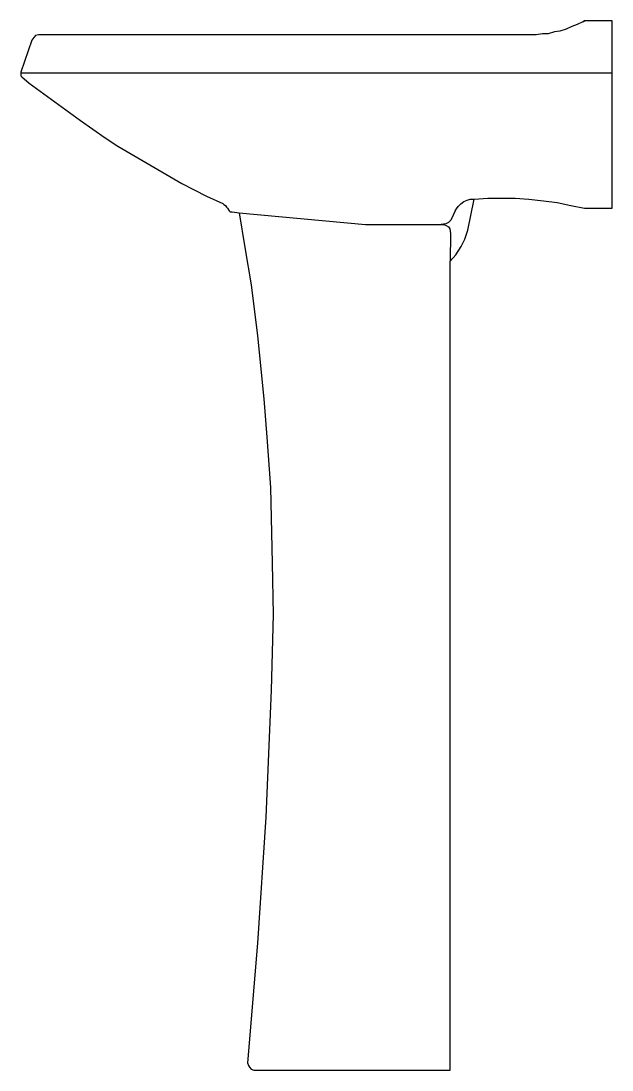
# Model space of a CAD drawing. Header units: millimetres. Extents: x -2937.309 to -2936.853, y 2962.92 to 2963.73.
import ezdxf

# ---------------------------------------------------------------- set-up
doc = ezdxf.new("R2010")
doc.units = ezdxf.units.MM
doc.header["$LTSCALE"] = 10
doc.layers.add('banheiro_louças', color=2, linetype='Continuous')

msp = doc.modelspace()

# ---------------------------------------------------------------- linework, layer by layer
at = {"layer": 'banheiro_louças'}
for points in [[(-2937.14973, 2963.58569), (-2937.14832, 2963.58357), (-2937.14832, 2963.58357), (-2937.14761, 2963.58286), (-2937.14761, 2963.58286), (-2937.1469, 2963.58286), (-2937.1462, 2963.58286), (-2937.14056, 2963.58216), (-2937.13632, 2963.55535), (-2937.13138, 2963.52643), (-2937.12645, 2963.48692), (-2937.12151, 2963.43824), (-2937.11939, 2963.40861), (-2937.11657, 2963.36981), (-2937.11516, 2963.31126), (-2937.11445, 2963.27175), (-2937.11586, 2963.2132), (-2937.1201, 2963.11514), (-2937.12645, 2963.01778), (-2937.13421, 2962.92537), (-2937.13421, 2962.92537), (-2937.1335, 2962.92325), (-2937.13279, 2962.92184), (-2937.13138, 2962.92043), (-2937.12927, 2962.91973), (-2936.97759, 2962.91973), (-2936.97759, 2963.54477), (-2936.97759, 2963.54477), (-2936.97336, 2963.54971), (-2936.96913, 2963.55606), (-2936.9663, 2963.5617), (-2936.96419, 2963.56875), (-2936.95925, 2963.59274), (-2936.95925, 2963.59274), (-2936.94867, 2963.59345), (-2936.93809, 2963.59345), (-2936.9275, 2963.59345), (-2936.91692, 2963.59274), (-2936.90563, 2963.59133), (-2936.89505, 2963.58992), (-2936.88447, 2963.5878), (-2936.87389, 2963.58569), (-2936.86395, 2963.58577), (-2936.85272, 2963.58569), (-2936.85272, 2963.73031), (-2936.87318, 2963.73031), (-2936.87318, 2963.73031), (-2936.87389, 2963.73031), (-2936.87459, 2963.73031), (-2936.87459, 2963.7296), (-2936.8753, 2963.7296), (-2936.8753, 2963.7296), (-2936.87953, 2963.72748), (-2936.88377, 2963.72607), (-2936.888, 2963.72396), (-2936.89294, 2963.72255), (-2936.89717, 2963.72184), (-2936.90211, 2963.72043), (-2936.90634, 2963.72043), (-2936.91128, 2963.71972), (-2937.29364, 2963.71972), (-2937.29364, 2963.71972), (-2937.29576, 2963.71972), (-2937.29787, 2963.71902), (-2937.29929, 2963.71761), (-2937.3007, 2963.71549), (-2937.30916, 2963.6908), (-2937.30916, 2963.6908), (-2937.30916, 2963.6901), (-2937.30916, 2963.68868), (-2937.30916, 2963.68798), (-2937.30846, 2963.68727), (-2937.30281, 2963.68233), (-2937.26331, 2963.65341), (-2937.24426, 2963.64001), (-2937.23438, 2963.63366), (-2937.185, 2963.60473), (-2937.16595, 2963.59486), (-2937.15325, 2963.58921), (-2937.15325, 2963.58921), (-2937.15255, 2963.58851), (-2937.15114, 2963.5878), (-2937.15043, 2963.58639), (-2937.14973, 2963.58569)], [(-2936.85272, 2963.6901), (-2937.30916, 2963.6901)], [(-2936.97391, 2963.58355), (-2936.97283, 2963.58512), (-2936.97156, 2963.58698), (-2936.9695, 2963.58903), (-2936.9695, 2963.58903), (-2936.96705, 2963.5907), (-2936.9646, 2963.59178), (-2936.96215, 2963.59256), (-2936.95925, 2963.59274)], [(-2937.14056, 2963.58216), (-2937.0432, 2963.57299), (-2936.98253, 2963.57299), (-2936.98253, 2963.57299), (-2936.98077, 2963.57238), (-2936.97891, 2963.57121), (-2936.97793, 2963.56974), (-2936.97754, 2963.56602), (-2936.97759, 2963.54477)], [(-2936.97391, 2963.58355), (-2936.97529, 2963.58032), (-2936.97529, 2963.58032), (-2936.97725, 2963.5764), (-2936.97901, 2963.57464), (-2936.98112, 2963.57369), (-2936.98465, 2963.57299)]]:
    msp.add_lwpolyline(points, dxfattribs=at)

doc.saveas('drawing.dxf')
